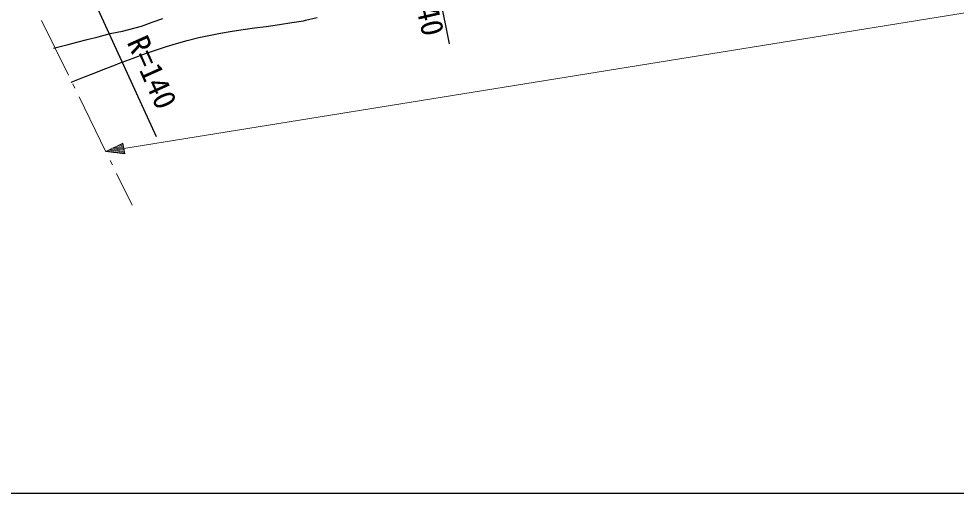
# Model space of a CAD drawing. Units: millimetres, scale not verified. Extents: x 40000 to 680000, y 20000 to 380000.
# Drawn here: x 78922 to 155808, y 205000 to 243934 of the extents above; entities that cross this region are included whole.
import ezdxf
from ezdxf.enums import TextEntityAlignment as Align

# ---------------------------------------------------------------- set-up
doc = ezdxf.new("R2010")
doc.units = ezdxf.units.MM
doc.header["$LTSCALE"] = 1000
for name, color, linetype, lineweight in [('M-BGD', 7, 'Continuous', 25), ('M-BGD-HTXT', 7, 'Continuous', 13), ('M-BMK-SRVR', 3, 'Continuous', 25), ('M-STR-HTXT', 7, 'Continuous', 13), ('M-TTL-BAND', 7, 'Continuous', 25)]:
    doc.layers.add(name, color=color, linetype=linetype, lineweight=lineweight)
doc.styles.add('ＭＳ ゴシック', font='')
doc.styles.get('ＭＳ ゴシック').set_extended_font_data('MS Gothic')

msp = doc.modelspace()

# ---------------------------------------------------------------- linework, layer by layer
at = {"layer": 'M-BGD'}
for points in [[(86429, 242711), (87421, 242919), (87953, 243050), (88981, 243337), (89873, 243643), (90733, 243967)], [(87106, 240256), (88306, 240697), (89325, 241070), (90221, 241388), (91048, 241665), (91863, 241914), (92723, 242149), (93682, 242383), (94387, 242542), (95459, 242759), (96423, 242924), (97336, 243058), (98250, 243180), (99221, 243311), (100301, 243471), (100314, 243473), (101309, 243613), (102266, 243776), (102431, 243812), (103391, 244047)], [(81772, 241526), (82965, 241830), (83805, 242043), (84544, 242231), (85432, 242458), (86429, 242711)], [(83211, 238732), (84327, 239169), (85095, 239469), (85833, 239758), (86862, 240161), (87106, 240256)]]:
    msp.add_lwpolyline(points, dxfattribs=at)
at = {"layer": 'M-BGD-HTXT'}
for p, q in [((80800, 243803), (82996, 239311)), ((83348, 238593), (83523, 238233)), ((83875, 237515), (86071, 233023)), ((86423, 232304), (86598, 231945)), ((86950, 231226), (88213, 228642))]:
    msp.add_line(p, q, dxfattribs=at)
at = {"layer": 'M-BMK-SRVR'}
for p, q in [((109128, 266847), (114221, 241886)), ((79651, 257386), (90179, 234260))]:
    msp.add_line(p, q, dxfattribs=at)
at = {"layer": 'M-STR-HTXT'}
for p, q in [((86060, 233046), (87469, 233730)), ((86060, 233046), (87541, 233286)), ((86060, 233046), (87612, 232841)), ((87526, 233375), (86342, 233183)), ((87555, 233197), (86370, 233005)), ((86623, 233320), (87512, 233463)), ((86681, 232964), (87569, 233108)), ((87497, 233552), (86905, 233457)), ((87584, 233019), (86991, 232923)), ((87187, 233593), (87483, 233641)), ((87612, 232841), (87469, 233730)), ((87302, 232882), (87598, 232930))]:
    msp.add_line(p, q, dxfattribs=at)
msp.add_lwpolyline([(87541, 233286), (222632, 255122), (248581, 286750), (230496, 340727)], dxfattribs=at)
at = {"layer": 'M-TTL-BAND'}
msp.add_line((40000, 205000), (579000, 205000), dxfattribs=at)

# ---------------------------------------------------------------- texts
at = {"layer": 'M-BMK-SRVR', "style": 'ＭＳ ゴシック'}
for rotation, p in [(283.026, (110838, 245291)), (294.105, (88528, 238947))]:
    msp.add_text('R=140', height=1833, rotation=rotation, dxfattribs=at).set_placement(p, align=Align.BOTTOM_CENTER)

doc.saveas('drawing.dxf')
